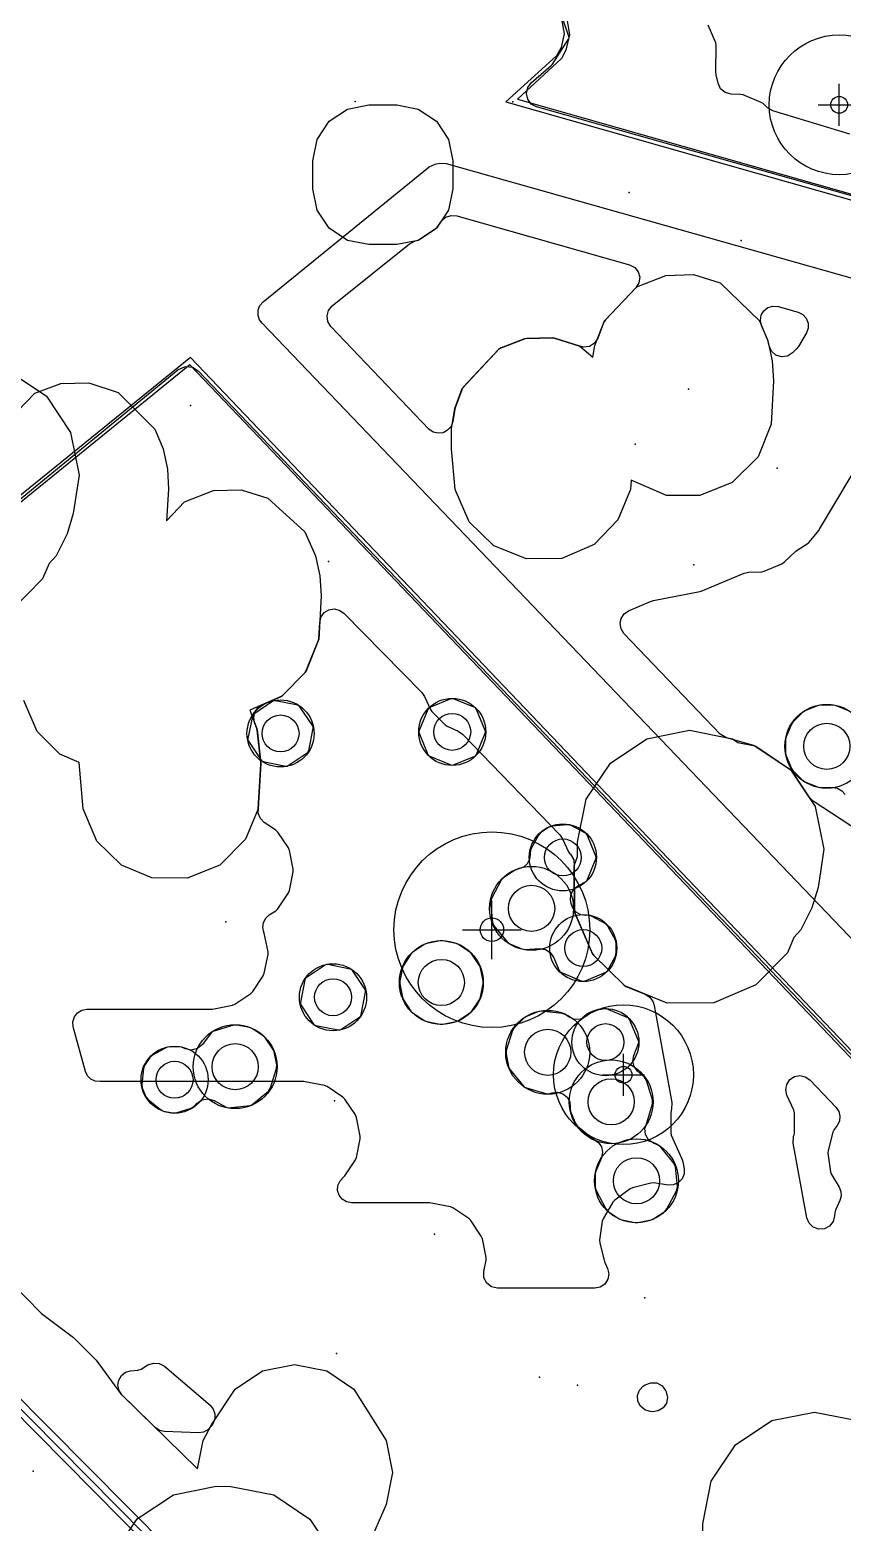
# Model space of a CAD drawing. Header units: metres. Extents: x -2677 to -840, y 169 to 1487.
# Drawn here: x -1909.6 to -1880.6, y 849.7 to 903.1 of the extents above; entities that cross this region are included whole.
import ezdxf

# ---------------------------------------------------------------- set-up
doc = ezdxf.new("R2010")
doc.units = ezdxf.units.M
for name, color, linetype in [('AI_GREENING_ALLOWED_ZONE', 4, 'Continuous'), ('AI_GREENING_EXCLUSIONS', 1, 'Continuous'), ('AI_GREENING_LAWN', 82, 'Continuous'), ('AI_GREENING_REJECTED', 6, 'Continuous'), ('AI_GREENING_SHRUBS', 92, 'Continuous'), ('AI_GREENING_TREES', 3, 'Continuous')]:
    doc.layers.add(name, color=color, linetype=linetype)

# ---------------------------------------------------------------- blocks, each defined once
blk = doc.blocks.new('AI_TREE')
for p, q in [((0, -0.3), (0, 0.3)), ((-0.3, 0), (0.3, 0))]:
    blk.add_line(p, q)
for radius in [1, 0.12]:
    blk.add_circle((0, 0), radius)
blk = doc.blocks.new('AI_SHRUB')
for radius in [1, 0.55]:
    blk.add_circle((0, 0), radius)

msp = doc.modelspace()

# ---------------------------------------------------------------- linework, layer by layer
at = {"layer": 'AI_GREENING_ALLOWED_ZONE'}
for points in [[(-1880.302, 899.349), (-1883.046, 900.184), (-1883.237, 900.292), (-1883.4, 900.44), (-1883.471, 900.485), (-1884.111, 900.753), (-1884.201, 900.772), (-1884.536, 900.781), (-1884.749, 900.834), (-1884.918, 900.974), (-1885.011, 901.172), (-1885.078, 901.471), (-1885.09, 901.59), (-1885.072, 902.514), (-1885.091, 902.614), (-1885.358, 903.252)], [(-1879.262, 873.955), (-1881.607, 875.49), (-1881.749, 875.631), (-1882.371, 876.562), (-1882.44, 876.631), (-1883.663, 877.449), (-1883.734, 877.481), (-1884.709, 877.755), (-1884.936, 877.891), (-1888.375, 881.495), (-1888.375, 881.495), (-1888.478, 881.656), (-1888.513, 881.844), (-1888.475, 882.032), (-1888.369, 882.191), (-1888.211, 882.299), (-1887.419, 882.639), (-1887.316, 882.671), (-1885.665, 882.989), (-1885.616, 883.004), (-1884.081, 883.647), (-1883.904, 883.686), (-1883.448, 883.701), (-1883.361, 883.72), (-1882.723, 883.987), (-1882.648, 884.036), (-1882.23, 884.432), (-1882.15, 884.493), (-1881.826, 884.694), (-1881.767, 884.746), (-1881.399, 885.187), (-1881.376, 885.219), (-1879.805, 887.857)]]:
    msp.add_lwpolyline(points, dxfattribs=at)
for points in [[(-1895.778, 895.541), (-1895.688, 895.578), (-1895.117, 895.959), (-1895.055, 896.019), (-1894.892, 896.241), (-1894.743, 896.376), (-1894.553, 896.441), (-1894.353, 896.427), (-1888.171, 894.681), (-1887.99, 894.586), (-1887.862, 894.428), (-1887.808, 894.231), (-1887.837, 894.029), (-1887.944, 893.855), (-1889.037, 892.705), (-1889.088, 892.624), (-1889.311, 892.05), (-1889.427, 891.873), (-1889.606, 891.76), (-1889.816, 891.732), (-1889.945, 891.771), (-1889.947, 891.765), (-1890.856, 892.052), (-1890.937, 892.064), (-1891.848, 892.039), (-1891.929, 892.024), (-1892.767, 891.708), (-1892.86, 891.646), (-1894.123, 890.295), (-1894.175, 890.21), (-1894.412, 889.556), (-1894.423, 889.511), (-1894.494, 889.069), (-1894.556, 888.896), (-1894.677, 888.757), (-1894.839, 888.671), (-1895.022, 888.649), (-1895.2, 888.695), (-1895.349, 888.803), (-1898.851, 892.472), (-1898.959, 892.647), (-1898.988, 892.85), (-1898.933, 893.048), (-1898.803, 893.207), (-1896.041, 895.43), (-1895.825, 895.531), (-1895.778, 895.541)], [(-1882.347, 891.528), (-1882.527, 891.414), (-1882.737, 891.385), (-1882.94, 891.446), (-1883.1, 891.585), (-1883.187, 891.779), (-1883.221, 891.936), (-1883.235, 891.981), (-1883.457, 892.505), (-1883.496, 892.687), (-1883.466, 892.871), (-1883.371, 893.031), (-1883.224, 893.145), (-1883.046, 893.198), (-1882.86, 893.181), (-1882.143, 892.979), (-1881.98, 892.898), (-1881.856, 892.764), (-1881.788, 892.595), (-1881.786, 892.412), (-1881.849, 892.241), (-1882.137, 891.758), (-1882.216, 891.658), (-1882.347, 891.528)], [(-1907.103, 865.462), (-1907.275, 865.477), (-1907.433, 865.55), (-1907.556, 865.672), (-1907.629, 865.829), (-1908.061, 867.422), (-1908.076, 867.604), (-1908.024, 867.779), (-1907.913, 867.924), (-1907.758, 868.019), (-1907.578, 868.052), (-1903.135, 868.052), (-1903.087, 868.057), (-1902.373, 868.198), (-1902.283, 868.235), (-1901.716, 868.613), (-1901.648, 868.682), (-1901.269, 869.248), (-1901.232, 869.338), (-1901.099, 870.007), (-1901.099, 870.103), (-1901.232, 870.772), (-1901.248, 870.81), (-1901.285, 870.979), (-1901.263, 871.151), (-1901.183, 871.305), (-1901.055, 871.422), (-1900.819, 871.573), (-1900.747, 871.644), (-1900.37, 872.209), (-1900.333, 872.298), (-1900.2, 872.967), (-1900.2, 873.063), (-1900.333, 873.732), (-1900.37, 873.821), (-1900.748, 874.388), (-1900.817, 874.457), (-1901.234, 874.735), (-1901.374, 874.877), (-1901.448, 875.063), (-1901.444, 875.214), (-1901.447, 875.215), (-1901.354, 876.82), (-1901.355, 876.862), (-1901.483, 878.027), (-1901.497, 878.087), (-1901.579, 878.304), (-1901.611, 878.49), (-1901.571, 878.675), (-1901.466, 878.832), (-1901.31, 878.939), (-1900.65, 879.225), (-1900.571, 879.279), (-1899.784, 880.086), (-1899.732, 880.166), (-1899.296, 881.248), (-1899.278, 881.328), (-1899.25, 881.895), (-1899.204, 882.081), (-1899.091, 882.236), (-1898.928, 882.337), (-1898.74, 882.37), (-1898.552, 882.329), (-1898.394, 882.221), (-1895.6, 879.384), (-1895.501, 879.24), (-1895.289, 878.772), (-1895.239, 878.699), (-1894.762, 878.222), (-1894.69, 878.172), (-1894.298, 877.993), (-1894.147, 877.886), (-1890.663, 874.291), (-1890.566, 874.149), (-1890.354, 873.679), (-1890.303, 873.606), (-1890.288, 873.592), (-1890.165, 873.389), (-1890.149, 873.153), (-1890.152, 873.133), (-1890.138, 871.567), (-1890.118, 871.472), (-1889.509, 870.054), (-1889.455, 869.975), (-1888.381, 868.92), (-1888.301, 868.868), (-1887.61, 868.586), (-1887.451, 868.483), (-1887.342, 868.327), (-1887.33, 868.3), (-1887.295, 868.187), (-1886.658, 864.719), (-1886.674, 864.477), (-1886.69, 864.424), (-1886.702, 864.349), (-1886.702, 863.649), (-1886.681, 863.548), (-1886.303, 862.704), (-1886.268, 862.59), (-1886.223, 862.347), (-1886.225, 862.159), (-1886.296, 861.984), (-1886.427, 861.849), (-1886.599, 861.771), (-1886.787, 861.762), (-1887.31, 861.839), (-1887.407, 861.834), (-1888.068, 861.666), (-1888.155, 861.625), (-1888.702, 861.217), (-1888.766, 861.145), (-1889.115, 860.559), (-1889.148, 860.468), (-1889.246, 859.793), (-1889.241, 859.697), (-1889.067, 859.012), (-1889.051, 858.966), (-1888.964, 858.784), (-1888.916, 858.59), (-1888.948, 858.392), (-1889.054, 858.223), (-1889.219, 858.109), (-1889.415, 858.069), (-1892.895, 858.069), (-1893.109, 858.117), (-1893.282, 858.252), (-1893.38, 858.448), (-1893.385, 858.667), (-1893.304, 859.077), (-1893.304, 859.173), (-1893.437, 859.842), (-1893.474, 859.931), (-1893.853, 860.498), (-1893.921, 860.567), (-1894.488, 860.945), (-1894.577, 860.982), (-1895.27, 861.12), (-1895.319, 861.125), (-1898.116, 861.125), (-1898.295, 861.158), (-1898.45, 861.252), (-1898.561, 861.396), (-1898.613, 861.569), (-1898.601, 861.75), (-1898.524, 861.914), (-1898.451, 861.985), (-1898.455, 861.989), (-1898.352, 862.092), (-1897.973, 862.659), (-1897.936, 862.748), (-1897.803, 863.417), (-1897.803, 863.513), (-1897.936, 864.182), (-1897.973, 864.271), (-1898.352, 864.838), (-1898.42, 864.907), (-1898.987, 865.285), (-1899.076, 865.322), (-1899.769, 865.46), (-1899.818, 865.465), (-1907.068, 865.465), (-1907.103, 865.462)], [(-1882.544, 864.976), (-1882.588, 865.17), (-1882.552, 865.365), (-1882.443, 865.532), (-1882.278, 865.642), (-1882.083, 865.68), (-1881.889, 865.639), (-1881.726, 865.525), (-1880.788, 864.542), (-1880.692, 864.396), (-1880.651, 864.226), (-1880.672, 864.052), (-1880.751, 863.896), (-1880.863, 863.747), (-1880.905, 863.66), (-1881.076, 863), (-1881.082, 862.903), (-1880.988, 862.23), (-1880.954, 862.135), (-1880.677, 861.682), (-1880.616, 861.531), (-1880.607, 861.367), (-1880.651, 861.21), (-1880.814, 860.86), (-1880.837, 860.766), (-1880.842, 860.656), (-1880.894, 860.456), (-1881.022, 860.293), (-1881.205, 860.197), (-1881.411, 860.183), (-1881.606, 860.253), (-1881.755, 860.397), (-1881.834, 860.588), (-1882.325, 863.265), (-1882.31, 863.506), (-1882.293, 863.559), (-1882.281, 863.635), (-1882.281, 864.335), (-1882.303, 864.436), (-1882.544, 864.976)], [(-1906.321, 854.263), (-1906.428, 854.418), (-1906.47, 854.602), (-1906.44, 854.788), (-1906.344, 854.951), (-1906.194, 855.066), (-1906.012, 855.117), (-1905.749, 855.139), (-1905.641, 855.175), (-1905.392, 855.328), (-1905.196, 855.398), (-1904.988, 855.382), (-1904.805, 855.283), (-1903.169, 853.885), (-1903.057, 853.749), (-1903, 853.583), (-1903.003, 853.408), (-1903.067, 853.244), (-1903.133, 853.136), (-1903.25, 853.004), (-1903.405, 852.921), (-1903.58, 852.897), (-1904.8, 852.946), (-1904.979, 852.987), (-1905.131, 853.09), (-1906.321, 854.263)], [(-1887.431, 853.663), (-1887.627, 853.721), (-1887.785, 853.852), (-1887.876, 854.035), (-1887.886, 854.24), (-1887.814, 854.431), (-1887.67, 854.578), (-1887.612, 854.616), (-1887.414, 854.694), (-1887.202, 854.683), (-1887.013, 854.584), (-1886.883, 854.416), (-1886.862, 854.371), (-1886.813, 854.169), (-1886.851, 853.965), (-1886.969, 853.794), (-1887.145, 853.685), (-1887.351, 853.657), (-1887.431, 853.663)]]:
    msp.add_lwpolyline(points, close=True, dxfattribs=at)
at = {"layer": 'AI_GREENING_EXCLUSIONS'}
for points in [[(-1871.71, 857.333), (-1903.894, 891.093), (-1910.647, 885.616), (-1911.197, 885.362), (-1911.197, 885.362), (-1911.785, 885.316), (-1912.359, 885.475), (-1912.836, 885.811), (-1923.472, 898.605), (-1923.63, 899.106), (-1923.634, 899.577), (-1923.558, 899.902), (-1923.315, 900.367), (-1920.549, 902.704), (-1933.957, 904.326)], [(-1871.428, 857.326), (-1903.877, 891.365), (-1910.744, 885.791), (-1911.226, 885.56), (-1911.226, 885.56), (-1911.746, 885.512), (-1912.254, 885.645), (-1912.682, 885.94), (-1923.288, 898.683), (-1923.434, 899.147), (-1923.437, 899.539), (-1923.148, 900.258), (-1920.06, 902.846), (-1933.94, 904.526)], [(-1890.454, 903.689), (-1890.317, 902.906), (-1890.448, 902.354), (-1890.612, 902.055), (-1892.179, 900.602), (-1838.724, 885.402)], [(-1890.628, 903.591), (-1890.514, 902.938), (-1890.623, 902.45), (-1890.788, 902.151), (-1892.601, 900.511), (-1838.747, 885.196)], [(-1877.96, 816.723), (-1951.935, 891.408), (-1952.108, 891.699), (-1952.363, 892.548), (-1952.554, 893.477), (-1952.665, 894.481), (-1952.633, 895.641), (-1952.48, 895.874), (-1952.249, 896.029), (-1951.062, 896.516), (-1950.799, 896.569), (-1950.535, 896.519), (-1950.31, 896.373), (-1950.156, 896.153), (-1950.096, 895.891), (-1950.14, 895.626), (-1950.408, 895.17), (-1950.314, 894.963), (-1948.21, 892.883), (-1947.614, 891.864), (-1893.175, 836.778)], [(-1877.818, 816.864), (-1951.793, 891.548), (-1952.171, 892.606), (-1952.358, 893.516), (-1952.465, 894.485), (-1952.447, 895.567), (-1952.173, 895.844), (-1950.986, 896.331), (-1950.61, 896.333), (-1950.339, 896.072), (-1950.296, 895.885), (-1950.609, 895.175), (-1950.462, 894.828), (-1948.351, 892.741), (-1947.776, 891.743), (-1893.178, 836.498)], [(-1910.323, 890.843), (-1909.026, 889.976), (-1908.158, 888.678), (-1907.854, 887.147), (-1908.061, 885.777), (-1908.287, 885.051), (-1908.68, 884.262), (-1908.928, 883.994), (-1909.158, 883.445), (-1910.281, 882.301)], [(-1910.692, 888.801), (-1909.433, 890.08), (-1908.502, 890.43), (-1907.508, 890.457), (-1906.458, 890.105), (-1905.148, 888.8), (-1904.848, 888.09), (-1904.693, 887.371), (-1904.654, 886.654), (-1904.731, 885.515), (-1904.081, 886.2), (-1903.051, 886.607), (-1902.057, 886.634), (-1901.108, 886.334), (-1899.783, 885.123), (-1899.397, 884.267), (-1899.242, 883.548), (-1899.203, 882.831), (-1899.28, 881.286), (-1899.75, 880.121), (-1900.605, 879.244), (-1901.747, 878.75), (-1901.486, 878.058), (-1901.353, 876.841), (-1901.447, 875.215), (-1901.9, 874.131), (-1902.822, 873.209), (-1903.987, 872.739), (-1905.256, 872.756), (-1906.34, 873.209), (-1907.217, 874.064), (-1907.715, 875.215), (-1907.854, 876.874), (-1908.543, 877.179), (-1909.353, 877.989), (-1909.833, 879.096)], [(-1910.943, 858.928), (-1909.202, 857.172), (-1908.056, 856.305), (-1907.245, 855.495), (-1906.369, 854.31), (-1903.625, 851.607), (-1903.422, 852.63), (-1903.125, 853.189), (-1902.27, 854.467), (-1901.297, 855.118), (-1900.149, 855.346), (-1899.001, 855.118), (-1898.028, 854.467), (-1896.878, 852.63), (-1896.65, 851.482), (-1896.878, 850.334), (-1897.527, 848.833)], [(-1879.18, 844.546), (-1880.689, 843.899), (-1882.35, 843.883), (-1883.872, 844.503), (-1885.059, 845.69), (-1885.679, 847.212), (-1885.679, 848.796), (-1885.555, 849.132), (-1885.555, 849.645), (-1885.251, 851.176), (-1884.383, 852.473), (-1883.086, 853.341), (-1881.555, 853.645), (-1880.024, 853.341)]]:
    msp.add_lwpolyline(points, dxfattribs=at)
for points in [[(-1895.08, 895.984), (-1895.729, 895.55), (-1896.495, 895.398), (-1897.495, 895.398), (-1898.26, 895.55), (-1898.909, 895.984), (-1899.342, 896.633), (-1899.495, 897.398), (-1899.495, 898.398), (-1899.342, 899.163), (-1898.909, 899.812), (-1898.26, 900.246), (-1897.495, 900.398), (-1896.495, 900.398), (-1895.729, 900.246), (-1895.08, 899.812), (-1894.647, 899.163), (-1894.495, 898.398), (-1894.495, 897.398), (-1894.647, 896.633), (-1895.08, 895.984)], [(-1889.485, 891.372), (-1889.409, 891.795), (-1889.07, 892.67), (-1887.91, 893.892), (-1886.88, 894.299), (-1885.886, 894.326), (-1884.937, 894.026), (-1883.526, 892.669), (-1883.226, 891.959), (-1883.071, 891.24), (-1883.032, 890.523), (-1883.109, 888.978), (-1883.579, 887.813), (-1884.501, 886.891), (-1885.666, 886.421), (-1886.854, 886.421), (-1888.119, 886.97), (-1888.136, 886.636), (-1888.589, 885.552), (-1889.444, 884.675), (-1890.595, 884.177), (-1891.864, 884.16), (-1893.029, 884.63), (-1893.906, 885.485), (-1894.404, 886.636), (-1894.537, 888.089), (-1894.536, 888.807), (-1894.419, 889.534), (-1894.158, 890.258), (-1892.821, 891.688), (-1891.89, 892.038), (-1890.896, 892.065), (-1889.947, 891.765), (-1889.485, 891.372)], [(-1884.498, 877.724), (-1884.299, 877.59), (-1883.696, 877.471), (-1882.399, 876.603), (-1881.531, 875.306), (-1881.227, 873.775), (-1881.434, 872.404), (-1881.66, 871.679), (-1882.053, 870.889), (-1882.302, 870.622), (-1882.531, 870.073), (-1883.654, 868.929), (-1885.163, 868.282), (-1886.824, 868.266), (-1888.346, 868.886), (-1889.49, 870.009), (-1890.137, 871.518), (-1890.153, 873.179), (-1890.029, 873.515), (-1890.029, 874.028), (-1889.725, 875.559), (-1888.857, 876.856), (-1887.56, 877.724), (-1886.029, 878.028), (-1884.498, 877.724)], [(-1900.898, 850.682), (-1899.601, 849.814), (-1898.733, 848.517), (-1898.429, 846.986), (-1898.429, 846.18), (-1898.56, 845.521), (-1898.56, 844.596), (-1899.223, 843.01), (-1900.367, 841.887), (-1901.889, 841.267), (-1903.55, 841.283), (-1904.995, 841.887), (-1906.139, 843.01), (-1906.786, 844.519), (-1906.802, 845.439), (-1906.951, 846.189), (-1906.951, 846.991), (-1906.647, 848.522), (-1905.779, 849.819), (-1904.482, 850.687), (-1902.951, 850.991), (-1902.429, 850.986), (-1900.898, 850.682)]]:
    msp.add_lwpolyline(points, close=True, dxfattribs=at)
at = {"layer": 'AI_GREENING_LAWN'}
for points in [[(-1872, 857.031), (-1892.548, 837.304), (-1892.79, 837.175), (-1892.832, 837.166), (-1892.998, 837.159), (-1893.157, 837.206), (-1893.292, 837.303), (-1948.767, 893.26), (-1948.867, 893.403), (-1948.911, 893.571), (-1948.969, 894.284), (-1949.044, 894.476), (-1949.088, 894.561), (-1949.104, 894.753), (-1949.027, 895.446), (-1949.055, 895.599), (-1949.03, 895.868), (-1948.977, 896.009), (-1948.916, 896.71), (-1948.87, 896.88), (-1948.768, 897.023), (-1941.177, 904.505)], [(-1877.78, 896.447), (-1891.497, 900.325), (-1891.686, 900.426), (-1891.815, 900.596), (-1891.861, 900.805), (-1891.816, 901.013), (-1891.688, 901.184), (-1890.971, 901.803), (-1890.924, 901.857), (-1890.353, 902.742), (-1890.335, 902.792), (-1890.341, 902.844), (-1890.718, 903.932)], [(-1869.835, 859.703), (-1901.314, 892.591), (-1901.401, 892.714), (-1901.447, 892.858), (-1901.452, 892.89), (-1901.449, 893.064), (-1901.387, 893.226), (-1901.273, 893.357), (-1895.339, 898.177), (-1895.124, 898.279), (-1894.972, 898.31), (-1894.736, 898.301), (-1868.741, 890.96)], [(-1910.622, 885.758), (-1904.327, 890.922), (-1904.087, 891.03), (-1904.041, 891.037), (-1903.803, 891.016), (-1903.602, 890.888), (-1871.993, 857.78)], [(-1880.333, 878.721), (-1880.783, 878.907), (-1880.878, 878.926), (-1881.365, 878.926), (-1881.459, 878.907), (-1881.909, 878.721), (-1881.989, 878.667), (-1882.334, 878.323), (-1882.387, 878.243), (-1882.574, 877.793), (-1882.592, 877.698), (-1882.592, 877.212), (-1882.574, 877.117), (-1882.387, 876.667), (-1882.334, 876.587), (-1881.989, 876.243), (-1881.909, 876.189), (-1881.459, 876.003), (-1881.365, 875.984), (-1880.907, 875.984), (-1880.733, 875.953), (-1880.582, 875.864), (-1880.47, 875.728)]]:
    msp.add_lwpolyline(points, dxfattribs=at)
for points in [[(-1899.663, 877.253), (-1899.645, 877.296), (-1899.485, 878.1), (-1899.485, 878.147), (-1899.503, 878.19), (-1899.958, 878.871), (-1899.991, 878.904), (-1900.034, 878.922), (-1900.838, 879.082), (-1900.885, 879.082), (-1900.928, 879.064), (-1901.609, 878.609), (-1901.642, 878.576), (-1901.66, 878.533), (-1901.82, 877.729), (-1901.82, 877.682), (-1901.802, 877.64), (-1901.347, 876.958), (-1901.314, 876.925), (-1901.271, 876.907), (-1900.467, 876.747), (-1900.42, 876.747), (-1900.377, 876.765), (-1899.696, 877.221), (-1899.663, 877.253)], [(-1893.672, 877.129), (-1893.646, 877.167), (-1893.332, 877.925), (-1893.323, 877.97), (-1893.332, 878.016), (-1893.646, 878.773), (-1893.672, 878.812), (-1893.71, 878.838), (-1894.468, 879.152), (-1894.513, 879.161), (-1894.559, 879.152), (-1895.317, 878.838), (-1895.355, 878.812), (-1895.381, 878.773), (-1895.695, 878.016), (-1895.704, 877.97), (-1895.695, 877.925), (-1895.381, 877.167), (-1895.355, 877.129), (-1895.317, 877.103), (-1894.559, 876.789), (-1894.513, 876.78), (-1894.468, 876.789), (-1893.71, 877.103), (-1893.672, 877.129)], [(-1889.02, 869.374), (-1888.985, 869.396), (-1888.96, 869.428), (-1888.681, 869.95), (-1888.652, 870.066), (-1888.652, 870.411), (-1888.681, 870.527), (-1888.945, 871.022), (-1889.045, 871.122), (-1889.532, 871.382), (-1889.665, 871.411), (-1889.735, 871.406), (-1889.921, 871.428), (-1890.086, 871.517), (-1890.207, 871.66), (-1890.266, 871.838), (-1890.282, 871.959), (-1890.268, 872.16), (-1890.176, 872.339), (-1890.021, 872.467), (-1889.747, 872.613), (-1889.715, 872.638), (-1889.693, 872.673), (-1889.376, 873.436), (-1889.367, 873.482), (-1889.376, 873.527), (-1889.693, 874.29), (-1889.715, 874.325), (-1889.747, 874.35), (-1890.258, 874.624), (-1890.397, 874.651), (-1890.955, 874.596), (-1891.068, 874.556), (-1891.355, 874.364), (-1891.435, 874.276), (-1891.702, 873.776), (-1891.731, 873.648), (-1891.728, 873.584), (-1891.75, 873.409), (-1891.832, 873.252), (-1891.963, 873.134), (-1892.127, 873.069), (-1892.202, 873.053), (-1892.29, 873.017), (-1892.685, 872.753), (-1892.765, 872.664), (-1893.112, 872.016), (-1893.14, 871.877), (-1893.069, 871.158), (-1893.014, 871.026), (-1892.548, 870.458), (-1892.452, 870.387), (-1892.02, 870.208), (-1891.912, 870.19), (-1891.382, 870.219), (-1891.181, 870.188), (-1891.008, 870.08), (-1890.893, 869.911), (-1890.696, 869.436), (-1890.67, 869.397), (-1890.632, 869.371), (-1889.874, 869.057), (-1889.829, 869.048), (-1889.783, 869.057), (-1889.02, 869.374)], [(-1894.376, 867.611), (-1894.287, 867.648), (-1893.882, 867.918), (-1893.814, 867.987), (-1893.543, 868.391), (-1893.506, 868.481), (-1893.411, 868.958), (-1893.411, 869.055), (-1893.506, 869.532), (-1893.543, 869.621), (-1893.814, 870.026), (-1893.882, 870.094), (-1894.287, 870.365), (-1894.376, 870.402), (-1894.853, 870.497), (-1894.95, 870.497), (-1895.427, 870.402), (-1895.517, 870.365), (-1895.921, 870.094), (-1895.99, 870.026), (-1896.26, 869.621), (-1896.297, 869.532), (-1896.392, 869.055), (-1896.392, 868.958), (-1896.297, 868.481), (-1896.26, 868.391), (-1895.99, 867.987), (-1895.921, 867.918), (-1895.517, 867.648), (-1895.427, 867.611), (-1894.95, 867.516), (-1894.853, 867.516), (-1894.376, 867.611)], [(-1897.786, 867.818), (-1897.769, 867.86), (-1897.609, 868.665), (-1897.609, 868.711), (-1897.626, 868.754), (-1898.082, 869.436), (-1898.115, 869.468), (-1898.158, 869.486), (-1898.962, 869.646), (-1899.008, 869.646), (-1899.051, 869.628), (-1899.733, 869.173), (-1899.766, 869.14), (-1899.783, 869.097), (-1899.943, 868.293), (-1899.943, 868.247), (-1899.925, 868.204), (-1899.47, 867.522), (-1899.437, 867.489), (-1899.394, 867.471), (-1898.59, 867.311), (-1898.544, 867.311), (-1898.501, 867.329), (-1897.819, 867.785), (-1897.786, 867.818)], [(-1890.948, 865.06), (-1890.752, 865.084), (-1890.563, 865.03), (-1890.408, 864.907), (-1890.314, 864.734), (-1890.294, 864.538), (-1890.296, 864.509), (-1890.279, 864.391), (-1890.102, 863.964), (-1890.031, 863.868), (-1889.462, 863.401), (-1889.446, 863.395), (-1889.285, 863.286), (-1889.177, 863.124), (-1889.139, 862.933), (-1889.177, 862.742), (-1889.379, 862.255), (-1889.398, 862.161), (-1889.398, 861.686), (-1889.369, 861.57), (-1889.016, 860.911), (-1888.936, 860.822), (-1888.542, 860.559), (-1888.452, 860.522), (-1887.975, 860.427), (-1887.878, 860.427), (-1887.401, 860.522), (-1887.312, 860.559), (-1886.917, 860.822), (-1886.837, 860.911), (-1886.49, 861.559), (-1886.463, 861.698), (-1886.534, 862.417), (-1886.588, 862.548), (-1887.054, 863.117), (-1887.15, 863.188), (-1887.323, 863.259), (-1887.501, 863.385), (-1887.609, 863.574), (-1887.627, 863.791), (-1887.583, 863.907), (-1887.584, 863.907), (-1887.353, 864.669), (-1887.353, 864.811), (-1887.563, 865.506), (-1887.637, 865.62), (-1887.888, 865.839), (-1888.01, 866.001), (-1888.058, 866.198), (-1888.024, 866.398), (-1887.855, 866.831), (-1887.847, 866.875), (-1887.856, 866.92), (-1888.17, 867.678), (-1888.196, 867.717), (-1888.234, 867.743), (-1889.003, 868.061), (-1889.038, 868.07), (-1889.073, 868.068), (-1889.437, 867.996), (-1889.544, 867.945), (-1889.735, 867.79), (-1889.924, 867.694), (-1890.136, 867.685), (-1890.332, 867.765), (-1890.473, 867.861), (-1890.588, 867.903), (-1891.33, 867.976), (-1891.448, 867.958), (-1891.887, 867.777), (-1891.967, 867.723), (-1892.302, 867.388), (-1892.364, 867.285), (-1892.581, 866.57), (-1892.587, 866.45), (-1892.497, 865.997), (-1892.446, 865.889), (-1891.956, 865.292), (-1891.929, 865.268), (-1891.897, 865.253), (-1891.136, 865.022), (-1891.099, 865.017), (-1891.062, 865.023), (-1890.948, 865.06)], [(-1903.842, 864.512), (-1903.728, 864.585), (-1903.646, 864.679), (-1903.463, 864.811), (-1903.239, 864.849), (-1903.022, 864.784), (-1902.602, 864.544), (-1902.567, 864.531), (-1902.53, 864.529), (-1901.738, 864.607), (-1901.704, 864.616), (-1901.673, 864.634), (-1901.086, 865.116), (-1901.007, 865.234), (-1900.793, 865.937), (-1900.787, 866.057), (-1900.88, 866.522), (-1900.917, 866.611), (-1901.187, 867.016), (-1901.256, 867.084), (-1901.66, 867.355), (-1901.75, 867.392), (-1902.215, 867.484), (-1902.334, 867.479), (-1903.071, 867.255), (-1903.105, 867.238), (-1903.133, 867.212), (-1903.448, 866.79), (-1903.622, 866.644), (-1903.843, 866.59), (-1904.064, 866.638), (-1904.157, 866.683), (-1904.263, 866.707), (-1904.614, 866.707), (-1904.73, 866.678), (-1905.235, 866.407), (-1905.324, 866.327), (-1905.516, 866.04), (-1905.556, 865.928), (-1905.612, 865.357), (-1905.595, 865.239), (-1905.463, 864.92), (-1905.391, 864.824), (-1904.948, 864.46), (-1904.84, 864.409), (-1904.502, 864.342), (-1904.382, 864.348), (-1903.842, 864.512)]]:
    msp.add_lwpolyline(points, close=True, dxfattribs=at)
at = {"layer": 'AI_GREENING_REJECTED'}
for p in [(-1897.99, 900.52), (-1892.35, 900.5), (-1888.19, 897.26), (-1884.18, 895.55), (-1886.06, 890.23), (-1903.87, 889.65), (-1887.97, 888.26), (-1882.9, 887.4), (-1898.94, 884.07), (-1885.87, 883.95), (-1902.61, 871.18), (-1898.72, 864.77), (-1895.15, 860.01), (-1887.63, 857.73), (-1898.65, 855.74), (-1891.39, 854.89), (-1890.03, 854.61), (-1909.5, 851.53)]:
    msp.add_point(p, dxfattribs=at)

# ---------------------------------------------------------------- block references
at = {"layer": 'AI_GREENING_SHRUBS'}
for p, xscale, yscale in [((-1900.652, 877.915), 1.2, 1.2), ((-1894.513, 877.97), 1.2, 1.2), ((-1881.121, 877.455), 1.5, 1.5), ((-1890.558, 873.482), 1.2, 1.2), ((-1891.676, 871.658), 1.5, 1.5), ((-1889.829, 870.239), 1.2, 1.2), ((-1894.902, 869.006), 1.5, 1.5), ((-1898.776, 868.479), 1.2, 1.2), ((-1891.099, 866.511), 1.5, 1.5), ((-1889.037, 866.875), 1.2, 1.2), ((-1902.275, 865.996), 1.5, 1.5), ((-1904.441, 865.53), 1.2, 1.2), ((-1888.831, 864.74), 1.5, 1.5), ((-1887.927, 861.917), 1.5, 1.5)]:
    msp.add_blockref('AI_SHRUB', p, dxfattribs=dict(at, xscale=xscale, yscale=yscale))
at = {"layer": 'AI_GREENING_TREES'}
for p, xscale, yscale in [((-1880.679, 900.399), 2.5, 2.5), ((-1893.096, 870.895), 3.5, 3.5), ((-1888.39, 865.708), 2.5, 2.5)]:
    msp.add_blockref('AI_TREE', p, dxfattribs=dict(at, xscale=xscale, yscale=yscale))

doc.saveas('drawing.dxf')
